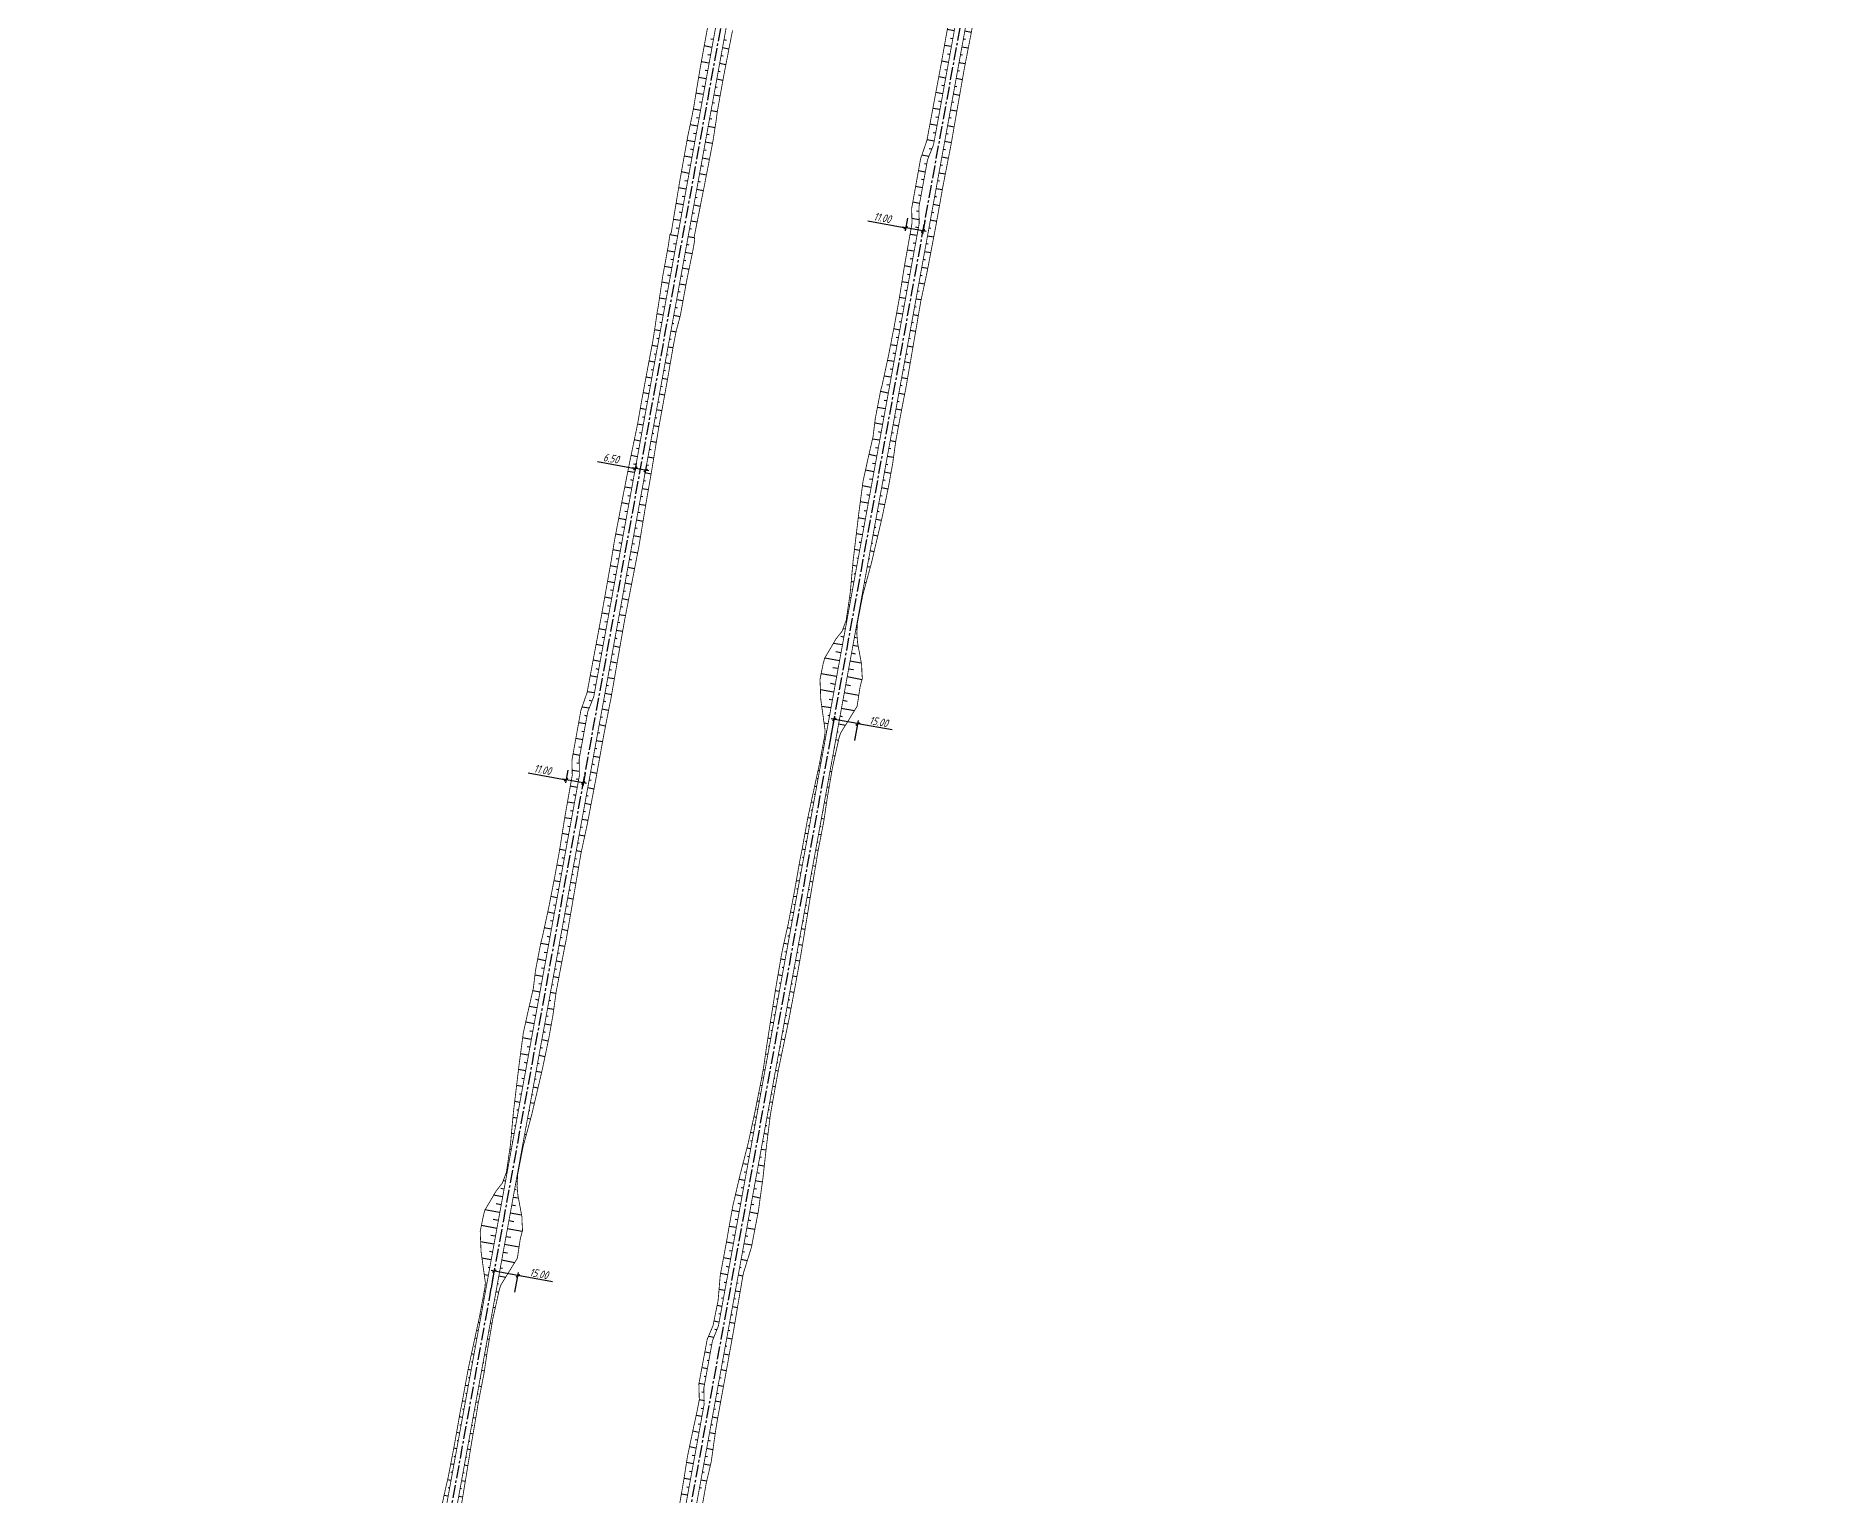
# Model space of a CAD drawing. Extents: x 5370511 to 5386565, y 1010429 to 1053793.
# Drawn here: x 5380084 to 5381198, y 1034938 to 1035850 of the extents above; entities that cross this region are included whole.
import ezdxf

# ---------------------------------------------------------------- set-up
doc = ezdxf.new("R2010")
doc.units = 0
doc.header["$PDMODE"] = 32
doc.header["$PDSIZE"] = 0.3
doc.linetypes.add('CONTI', pattern=[0])
doc.linetypes.add('осевая2', pattern=[12.5, 8, -1.5, 1.5, -1.5])
doc.layers.get('0').update_dxf_attribs({"linetype": 'CONTINUOUS'})
doc.layers.get('DEFPOINTS').update_dxf_attribs({"linetype": 'CONTINUOUS'})
for name, color, linetype in [('АД_ось', 7, 'CONTINUOUS'), ('АД_откосы', 7, 'CONTINUOUS'), ('АД_размеры', 7, 'CONTI')]:
    doc.layers.add(name, color=color, linetype=linetype)
doc.styles.add('ГОСТ', font='gost_ful.shx', dxfattribs={"oblique": 15})
doc.dimstyles.new('Модель М1000-Генплан', dxfattribs={"dimtxt": 1.25, "dimasz": 1, "dimexe": 0.5, "dimexo": 0, "dimgap": 0.5, "dimtad": 1, "dimzin": 0, "dimdsep": 46, "dimtxsty": 'ГОСТ', "dimblk": 'OBLIQUE', "dimcen": 0.09, "dimdle": 0.5, "dimaunit": 1, "dimadec": 0, "dimazin": 0, "dimtfac": 1, "dimtofl": 0, "dimtmove": 1, "dimatfit": 3, "dimldrblk": 'NONE', "dimfxl": 0.18, "dimtfill": 1, "dimtolj": 1, "dimtzin": 0, "dimarcsym": 0})

# ---------------------------------------------------------------- blocks, each defined once
blk = doc.blocks.new('_Oblique')
at = {"color": 0, "linetype": 'ByBlock', "lineweight": -2}
blk.add_line((-0.5, -0.5), (0.5, 0.5), dxfattribs=at)
blk = doc.blocks.new('*D26')
at = {"layer": 'DEFPOINTS', "color": 0, "lineweight": 15, "transparency": 16777216}
for p in [(5380670.8, 1035924.3), (5380671.4, 1035927.7), (5380677.8, 1035926.6)]:
    blk.add_point(p, dxfattribs=at)
at = {"layer": 'АД_размеры', "color": 0, "lineweight": -2, "transparency": 16777216}
for p, q in [((5380647.1, 1035928.6), (5380670.8, 1035924.3)), ((5380679.2, 1035922.8), (5380668.8, 1035924.6)), ((5380671.4, 1035927.7), (5380670.4, 1035922.3)), ((5380677.8, 1035926.6), (5380676.8, 1035921.2))]:
    blk.add_line(p, q, dxfattribs=at)
at = {"layer": 'АД_размеры', "color": 0, "lineweight": -2, "transparency": 16777216, "xscale": 2, "yscale": 2, "zscale": 2}
for p, rotation in [((5380670.8, 1035924.3), 169.6792542673981), ((5380677.2, 1035923.1), 349.6792542673981)]:
    blk.add_blockref('_Oblique', p, dxfattribs=dict(at, rotation=rotation))
at = {"layer": 'АД_размеры', "color": 0, "lineweight": 15, "transparency": 16777216, "insert": (5380655.7, 1035930.6), "char_height": 5, "attachment_point": 5, "rotation": 349.6793, "style": 'ГОСТ', "bg_fill": 3, "box_fill_scale": 1.1, "bg_fill_color": 256, "bg_fill_true_color": 13158600, "bg_fill_transparency": 0}
blk.add_mtext('\\A1;6.50', dxfattribs=at)
blk = doc.blocks.new('_None')
blk = doc.blocks.new('*D27')
at = {"layer": 'DEFPOINTS', "color": 0, "lineweight": 15, "transparency": 16777216}
for p in [(5380628.6, 1035735.9), (5380639.4, 1035733.9), (5380627.5, 1035729.8)]:
    blk.add_point(p, dxfattribs=at)
at = {"layer": 'АД_размеры', "color": 0, "lineweight": -2, "transparency": 16777216}
for p, q in [((5380603.8, 1035734.2), (5380627.5, 1035729.8)), ((5380628.6, 1035735.9), (5380627.2, 1035727.9)), ((5380639.4, 1035733.9), (5380638, 1035725.9)), ((5380640.3, 1035727.5), (5380625.5, 1035730.2))]:
    blk.add_line(p, q, dxfattribs=at)
at = {"layer": 'АД_размеры', "color": 0, "lineweight": -2, "transparency": 16777216, "xscale": 2, "yscale": 2, "zscale": 2}
for p, rotation in [((5380627.5, 1035729.8), 169.6792542674021), ((5380638.3, 1035727.9), 349.6792542674021)]:
    blk.add_blockref('_Oblique', p, dxfattribs=dict(at, rotation=rotation))
at = {"layer": 'АД_размеры', "color": 0, "lineweight": 15, "transparency": 16777216, "insert": (5380612.9, 1035736.1), "char_height": 5, "attachment_point": 5, "rotation": 349.6793, "style": 'ГОСТ', "bg_fill": 3, "box_fill_scale": 1.1, "bg_fill_color": 256, "bg_fill_true_color": 13158600, "bg_fill_transparency": 0}
blk.add_mtext('\\A1;11.00', dxfattribs=at)
blk = doc.blocks.new('*D24')
at = {"layer": 'DEFPOINTS', "color": 0, "lineweight": 15, "transparency": 16777216}
for p in [(5380582.8, 1035422.7), (5380580.9, 1035412.2), (5380595.6, 1035409.6)]:
    blk.add_point(p, dxfattribs=at)
at = {"layer": 'АД_размеры', "color": 0, "lineweight": -2, "transparency": 16777216}
for p, q in [((5380599.5, 1035419.7), (5380580.8, 1035423.1)), ((5380580.9, 1035412.2), (5380583.1, 1035424.7)), ((5380595.6, 1035409.6), (5380597.9, 1035422)), ((5380619, 1035416.1), (5380597.5, 1035420))]:
    blk.add_line(p, q, dxfattribs=at)
at = {"layer": 'АД_размеры', "color": 0, "lineweight": -2, "transparency": 16777216, "xscale": 2, "yscale": 2, "zscale": 2, "rotation": 169.6792543338165}
blk.add_blockref('_Oblique', (5380582.8, 1035422.7), dxfattribs=at)
at = {"layer": 'АД_размеры', "color": 0, "lineweight": 15, "transparency": 16777216, "insert": (5380610.6, 1035421.2), "char_height": 5, "attachment_point": 5, "rotation": 349.6793, "style": 'ГОСТ', "bg_fill": 3, "box_fill_scale": 1.1, "bg_fill_color": 256, "bg_fill_true_color": 13158600, "bg_fill_transparency": 0}
blk.add_mtext('\\A1;15.00', dxfattribs=at)
at = {"layer": 'АД_размеры', "color": 0, "lineweight": -2, "transparency": 16777216, "xscale": 2, "yscale": 2, "zscale": 2, "rotation": 349.6792543338165}
blk.add_blockref('_Oblique', (5380597.5, 1035420), dxfattribs=at)
blk = doc.blocks.new('ад_откосы')
at = {"layer": 'АД_ось', "color": 253, "linetype": 'осевая2'}
blk.add_lwpolyline([(5380299.712, 1034369.147), (5380299.712, 1034473.396), (5380299.712, 1034473.396, -0.15024045), (5380325.616, 1034557.659), (5380325.616, 1034557.659), (5380443.947, 1034731.93), (5380443.947, 1034731.93, 0.1044696), (5380467.424, 1034789.318), (5380467.424, 1034789.318), (5381039.51, 1037930.841), (5381039.51, 1037930.841, -0.41477634), (5381074.457, 1037954.97), (5381074.457, 1037954.97), (5382316.151, 1037726.387)], format="xyb", dxfattribs=at)
at = {"layer": 'АД_откосы', "color": 253, "const_width": 0.5}
for points in [[(5380296.462, 1034369.147), (5380296.462, 1034473.396, -0.15024045), (5380322.927, 1034559.485), (5380441.258, 1034733.755, 0.1044696), (5380464.227, 1034789.901), (5380501.522, 1034994.705), (5380501.346, 1035004.901), (5380506.721, 1035034.416), (5380510.48, 1035043.896), (5380635.891, 1035732.57), (5380635.715, 1035742.767), (5380641.09, 1035772.281), (5380644.849, 1035781.761), (5380725.47, 1036224.48)], [(5380302.962, 1034369.147), (5380302.962, 1034473.396, -0.15024045), (5380328.304, 1034555.833), (5380446.636, 1034730.104, 0.1044696), (5380470.621, 1034788.736), (5381042.708, 1037930.259, -0.41477634), (5381073.868, 1037951.774), (5382315.561, 1037723.184)]]:
    blk.add_lwpolyline(points, format="xyb", dxfattribs=at)
for points in [[(5380499.357, 1034925.916), (5380502.847, 1034945.559), (5380506.02, 1034959.242), (5380508.714, 1034978.49), (5380510.031, 1034986.352), (5380515.712, 1035017.508), (5380520.056, 1035041.539), (5380521.352, 1035049.403), (5380522.683, 1035057.262), (5380525.397, 1035073.092), (5380526.128, 1035076.964), (5380531.166, 1035093.194), (5380532.209, 1035098.869), (5380535.427, 1035115.562), (5380538.225, 1035135.748), (5380540.422, 1035155.677), (5380542.895, 1035175.555), (5380546.377, 1035195.25), (5380547.989, 1035204.064), (5380554.353, 1035234.455), (5380558.068, 1035254.108), (5380561.62, 1035273.79), (5380562.796, 1035280.599), (5380564.768, 1035292.631), (5380568.05, 1035312.911), (5380571.464, 1035332.984), (5380572.574, 1035339.937), (5380576.323, 1035359.228), (5380578.259, 1035372.404), (5380581.744, 1035392.83), (5380585.847, 1035411.314), (5380586.731, 1035414.04), (5380597.107, 1035430.904), (5380598.947, 1035443.041), (5380600.355, 1035448.294), (5380600.059, 1035452.982), (5380600.018, 1035454.464), (5380599.963, 1035456.659), (5380597.391, 1035470.565), (5380596.916, 1035476.201), (5380597.326, 1035483.323), (5380600.657, 1035500.504), (5380605.988, 1035520.167), (5380612.761, 1035549.082), (5380616.823, 1035568.671), (5380619.35, 1035582.766), (5380621.315, 1035596.994), (5380623.318, 1035607.78), (5380626.621, 1035625.027), (5380627.372, 1035628.631), (5380630.641, 1035647.47), (5380634.023, 1035667.183), (5380636.807, 1035683.559), (5380640.785, 1035702.076), (5380646.116, 1035730.064), (5380650.656, 1035755.411), (5380652.587, 1035765.447), (5380655.766, 1035781.66), (5380659.715, 1035804.441), (5380663.963, 1035828.702), (5380670.744, 1035863.785), (5380673.087, 1035875.759), (5380677.521, 1035902.843), (5380681.015, 1035922.902), (5380685.389, 1035949.61), (5380687.743, 1035962.334), (5380691.264, 1035982.022), (5380694.626, 1036001.373), (5380696.365, 1036010.275), (5380698.873, 1036019.627), (5380699.364, 1036022.17), (5380702.921, 1036041.831), (5380706.77, 1036060.514), (5380707.755, 1036066.067), (5380707.879, 1036067.285), (5380707.587, 1036069.066), (5380713.664, 1036099.551), (5380719.307, 1036128.813), (5380719.344, 1036129.009), (5380721.193, 1036141.063), (5380722.109, 1036147.717), (5380724.113, 1036159), (5380726.436, 1036171.7), (5380731.525, 1036197.942)], [(5380485.545, 1034928.432), (5380488.907, 1034948.098), (5380491.071, 1034961.964), (5380495.047, 1034980.979), (5380496.766, 1034988.767), (5380498.504, 1034997.559), (5380498.242, 1035007.523), (5380503.454, 1035035.382), (5380507.08, 1035043.902), (5380510.241, 1035059.528), (5380511.62, 1035075.601), (5380512.369, 1035079.469), (5380515.459, 1035096.054), (5380516.434, 1035101.742), (5380519.393, 1035118.482), (5380524.026, 1035138.333), (5380529.014, 1035157.754), (5380533.248, 1035177.312), (5380537.154, 1035196.93), (5380538.739, 1035205.748), (5380540.259, 1035216.327), (5380541.802, 1035226.393), (5380543.377, 1035236.454), (5380546.504, 1035256.214), (5380549.901, 1035275.924), (5380551.294, 1035282.694), (5380554.001, 1035294.591), (5380557.861, 1035314.766), (5380561.39, 1035334.818), (5380562.773, 1035341.723), (5380566.277, 1035361.058), (5380569.061, 1035374.079), (5380573.46, 1035394.339), (5380576.936, 1035412.937), (5380577.097, 1035415.795), (5380574.424, 1035435.035), (5380573.903, 1035447.602), (5380574.95, 1035452.92), (5380575.882, 1035457.385), (5380576.106, 1035458.269), (5380576.8, 1035460.877), (5380583.939, 1035473.015), (5380587.763, 1035477.868), (5380590.28, 1035484.606), (5380592.822, 1035501.931), (5380593.667, 1035511.535), (5380594.656, 1035522.231), (5380598.182, 1035551.737), (5380600.814, 1035571.586), (5380603.906, 1035585.579), (5380607.105, 1035599.582), (5380608.421, 1035610.493), (5380611.73, 1035627.739), (5380612.673, 1035631.308), (5380616.717, 1035650.006), (5380620.544, 1035669.638), (5380623.511, 1035685.981), (5380626.462, 1035704.685), (5380627.157, 1035708.726), (5380631.408, 1035732.742), (5380631.175, 1035741.913), (5380636.781, 1035773.058), (5380640.701, 1035784.404), (5380644.931, 1035807.134), (5380649.462, 1035831.343), (5380655.718, 1035866.522), (5380657.655, 1035878.57), (5380657.723, 1035879.004), (5380662.8, 1035905.524), (5380666.716, 1035925.506), (5380672.213, 1035952.01), (5380674.429, 1035964.759), (5380678.048, 1035984.429), (5380681.718, 1036003.723), (5380683.131, 1036012.685), (5380684.48, 1036022.248), (5380685, 1036024.786), (5380687.949, 1036044.558), (5380691.4, 1036063.313), (5380692.217, 1036068.897), (5380692.333, 1036070.116), (5380693.255, 1036071.676), (5380698.311, 1036102.346), (5380703.546, 1036131.683), (5380706.094, 1036143.813), (5380707.352, 1036150.404), (5380709.193, 1036161.717), (5380711.332, 1036174.45), (5380716.117, 1036200.749)]]:
    blk.add_lwpolyline(points, dxfattribs=at)
at = {"layer": 'АД_откосы', "color": 253}
for points in [[(5380719.492, 1036192.298), (5380717.907, 1036192.586)], [(5380726.087, 1036192.23), (5380727.462, 1036191.979)], [(5380716.805, 1036177.54), (5380712.052, 1036178.406)], [(5380718.596, 1036187.379), (5380713.842, 1036188.244)], [(5380717.7, 1036182.459), (5380716.116, 1036182.748)], [(5380724.295, 1036182.392), (5380725.633, 1036182.148)], [(5380725.191, 1036187.311), (5380729.318, 1036186.559)], [(5380715.013, 1036167.702), (5380710.341, 1036168.553)], [(5380715.909, 1036172.621), (5380714.352, 1036172.905)], [(5380721.607, 1036167.634), (5380725.561, 1036166.914)], [(5380722.503, 1036172.553), (5380723.821, 1036172.313)], [(5380723.399, 1036177.473), (5380727.414, 1036176.741)], [(5380713.221, 1036157.864), (5380708.699, 1036158.687)], [(5380714.117, 1036162.783), (5380712.61, 1036163.058)], [(5380719.816, 1036157.796), (5380723.771, 1036157.076)], [(5380720.712, 1036162.715), (5380722.03, 1036162.475)], [(5380711.43, 1036148.026), (5380707.05, 1036148.823)], [(5380712.325, 1036152.945), (5380710.866, 1036153.211)], [(5380718.024, 1036147.958), (5380722.042, 1036147.226)], [(5380718.92, 1036152.877), (5380720.259, 1036152.633)], [(5380709.638, 1036138.188), (5380705.086, 1036139.017)], [(5380708.742, 1036133.269), (5380707.162, 1036133.556)], [(5380710.534, 1036143.107), (5380709.017, 1036143.383)], [(5380716.233, 1036138.12), (5380720.619, 1036137.321)], [(5380717.128, 1036143.039), (5380718.59, 1036142.773)], [(5380707.846, 1036128.349), (5380703.105, 1036129.213)], [(5380706.95, 1036123.43), (5380705.382, 1036123.716)], [(5380713.545, 1036123.362), (5380715.045, 1036123.089)], [(5380714.441, 1036128.282), (5380719.043, 1036127.443)], [(5380715.337, 1036133.201), (5380716.871, 1036132.921)], [(5380706.055, 1036118.511), (5380701.349, 1036119.368)], [(5380705.159, 1036113.592), (5380703.602, 1036113.876)], [(5380711.753, 1036113.524), (5380713.219, 1036113.257)], [(5380712.649, 1036118.443), (5380717.149, 1036117.624)], [(5380704.263, 1036108.673), (5380699.592, 1036109.524)], [(5380703.367, 1036103.754), (5380701.834, 1036104.033)], [(5380709.962, 1036103.686), (5380711.39, 1036103.426)], [(5380710.858, 1036108.605), (5380715.255, 1036107.804)], [(5380700.68, 1036088.997), (5380696.244, 1036089.805)], [(5380702.471, 1036098.835), (5380697.87, 1036099.673)], [(5380701.576, 1036093.916), (5380700.097, 1036094.185)], [(5380707.274, 1036088.929), (5380711.397, 1036088.178)], [(5380708.17, 1036093.848), (5380709.544, 1036093.598)], [(5380709.066, 1036098.767), (5380713.352, 1036097.986)], [(5380698.888, 1036079.159), (5380694.617, 1036079.936)], [(5380699.784, 1036084.078), (5380698.36, 1036084.337)], [(5380705.483, 1036079.091), (5380709.441, 1036078.37)], [(5380706.378, 1036084.01), (5380707.698, 1036083.769)], [(5380697.096, 1036069.32), (5380692.371, 1036070.181)], [(5380697.992, 1036074.239), (5380696.417, 1036074.526)], [(5380703.691, 1036069.252), (5380707.675, 1036068.527)], [(5380704.587, 1036074.171), (5380705.915, 1036073.93)], [(5380695.305, 1036059.482), (5380690.844, 1036060.294)], [(5380696.201, 1036064.401), (5380694.714, 1036064.672)], [(5380701.899, 1036059.414), (5380706.376, 1036058.599)], [(5380702.795, 1036064.333), (5380704.287, 1036064.062)], [(5380693.513, 1036049.644), (5380689.035, 1036050.459)], [(5380692.617, 1036044.725), (5380691.163, 1036044.99)], [(5380694.409, 1036054.563), (5380692.916, 1036054.835)], [(5380699.212, 1036044.657), (5380700.576, 1036044.409)], [(5380700.108, 1036049.576), (5380704.357, 1036048.802)], [(5380701.003, 1036054.495), (5380702.42, 1036054.237)], [(5380691.721, 1036039.806), (5380687.359, 1036040.6)], [(5380690.826, 1036034.887), (5380689.477, 1036035.132)], [(5380697.42, 1036034.819), (5380698.788, 1036034.57)], [(5380698.316, 1036039.738), (5380702.407, 1036038.993)], [(5380689.93, 1036029.967), (5380685.883, 1036030.705)], [(5380689.034, 1036025.048), (5380687.748, 1036025.283)], [(5380695.629, 1036024.981), (5380696.981, 1036024.734)], [(5380696.524, 1036029.9), (5380700.627, 1036029.152)], [(5380686.346, 1036010.291), (5380682.854, 1036010.927)], [(5380688.138, 1036020.129), (5380684.28, 1036020.832)], [(5380687.242, 1036015.21), (5380686.078, 1036015.422)], [(5380693.837, 1036015.142), (5380694.936, 1036014.942)], [(5380694.733, 1036020.061), (5380698.791, 1036019.322)], [(5380684.555, 1036000.453), (5380681.212, 1036001.062)], [(5380685.451, 1036005.372), (5380684.336, 1036005.575)], [(5380691.149, 1036000.385), (5380694.353, 1035999.802)], [(5380692.045, 1036005.304), (5380693.113, 1036005.11)], [(5380692.941, 1036010.223), (5380696.237, 1036009.623)], [(5380682.763, 1035990.615), (5380679.343, 1035991.238)], [(5380683.659, 1035995.534), (5380682.519, 1035995.742)], [(5380689.358, 1035990.547), (5380692.641, 1035989.949)], [(5380690.254, 1035995.466), (5380691.348, 1035995.267)], [(5380680.972, 1035980.777), (5380677.492, 1035981.41)], [(5380681.867, 1035985.696), (5380680.708, 1035985.907)], [(5380687.566, 1035980.709), (5380690.92, 1035980.098)], [(5380688.462, 1035985.628), (5380689.58, 1035985.424)], [(5380679.18, 1035970.938), (5380675.683, 1035971.575)], [(5380680.076, 1035975.858), (5380678.91, 1035976.07)], [(5380685.774, 1035970.87), (5380689.159, 1035970.254)], [(5380686.67, 1035975.79), (5380687.799, 1035975.584)], [(5380677.388, 1035961.1), (5380673.903, 1035961.735)], [(5380676.492, 1035956.181), (5380675.356, 1035956.388)], [(5380678.284, 1035966.019), (5380677.122, 1035966.231)], [(5380683.087, 1035956.113), (5380684.213, 1035955.908)], [(5380683.983, 1035961.032), (5380687.387, 1035960.412)], [(5380684.879, 1035965.951), (5380686.013, 1035965.745)], [(5380675.597, 1035951.262), (5380672.187, 1035951.883)], [(5380674.701, 1035946.343), (5380673.484, 1035946.565)], [(5380681.295, 1035946.275), (5380682.473, 1035946.061)], [(5380682.191, 1035951.194), (5380685.568, 1035950.579)], [(5380673.805, 1035941.424), (5380670.155, 1035942.088)], [(5380672.909, 1035936.505), (5380671.613, 1035936.741)], [(5380679.504, 1035936.437), (5380680.74, 1035936.212)], [(5380680.399, 1035941.356), (5380683.932, 1035940.713)], [(5380670.222, 1035921.748), (5380666.126, 1035922.493)], [(5380672.013, 1035931.586), (5380668.124, 1035932.294)], [(5380671.117, 1035926.667), (5380669.752, 1035926.915)], [(5380677.712, 1035926.599), (5380679, 1035926.364)], [(5380678.608, 1035931.518), (5380682.316, 1035930.842)], [(5380668.43, 1035911.909), (5380664.202, 1035912.679)], [(5380669.326, 1035916.828), (5380667.917, 1035917.085)], [(5380675.025, 1035911.841), (5380678.963, 1035911.124)], [(5380675.92, 1035916.76), (5380677.233, 1035916.521)], [(5380676.816, 1035921.68), (5380680.68, 1035920.976)], [(5380666.638, 1035902.071), (5380662.29, 1035902.863)], [(5380667.534, 1035906.99), (5380666.085, 1035907.254)], [(5380673.233, 1035902.003), (5380677.263, 1035901.269)], [(5380674.129, 1035906.922), (5380675.472, 1035906.678)], [(5380664.847, 1035892.233), (5380660.41, 1035893.041)], [(5380665.742, 1035897.152), (5380664.264, 1035897.421)], [(5380671.441, 1035892.165), (5380675.647, 1035891.399)], [(5380672.337, 1035897.084), (5380673.739, 1035896.829)], [(5380663.055, 1035882.395), (5380658.53, 1035883.219)], [(5380662.159, 1035877.476), (5380660.678, 1035877.745)], [(5380663.951, 1035887.314), (5380662.443, 1035887.588)], [(5380668.754, 1035877.408), (5380670.231, 1035877.139)], [(5380669.65, 1035882.327), (5380674.032, 1035881.529)], [(5380670.545, 1035887.246), (5380672.006, 1035886.98)], [(5380661.263, 1035872.556), (5380656.819, 1035873.366)], [(5380660.368, 1035867.637), (5380658.937, 1035867.898)], [(5380666.962, 1035867.57), (5380668.398, 1035867.308)], [(5380667.858, 1035872.489), (5380672.29, 1035871.682)], [(5380659.472, 1035862.718), (5380655.181, 1035863.5)], [(5380658.576, 1035857.799), (5380657.159, 1035858.057)], [(5380665.17, 1035857.731), (5380666.571, 1035857.476)], [(5380666.066, 1035862.65), (5380670.373, 1035861.866)], [(5380657.68, 1035852.88), (5380653.43, 1035853.654)], [(5380656.784, 1035847.961), (5380655.381, 1035848.217)], [(5380663.379, 1035847.893), (5380664.744, 1035847.645)], [(5380664.275, 1035852.812), (5380668.475, 1035852.047)], [(5380654.097, 1035833.204), (5380649.928, 1035833.963)], [(5380655.888, 1035843.042), (5380651.679, 1035843.808)], [(5380654.993, 1035838.123), (5380653.603, 1035838.376)], [(5380660.691, 1035833.136), (5380664.679, 1035832.41)], [(5380661.587, 1035838.055), (5380662.917, 1035837.813)], [(5380662.483, 1035842.974), (5380666.577, 1035842.228)], [(5380652.305, 1035823.366), (5380648.112, 1035824.129)], [(5380653.201, 1035828.285), (5380651.803, 1035828.539)], [(5380658.9, 1035823.298), (5380662.889, 1035822.571)], [(5380659.795, 1035828.217), (5380661.125, 1035827.975)], [(5380650.513, 1035813.527), (5380646.272, 1035814.3)], [(5380651.409, 1035818.447), (5380649.995, 1035818.704)], [(5380657.108, 1035813.459), (5380661.165, 1035812.721)], [(5380658.004, 1035818.379), (5380659.356, 1035818.132)], [(5380648.722, 1035803.689), (5380644.435, 1035804.47)], [(5380649.618, 1035808.608), (5380648.189, 1035808.868)], [(5380655.316, 1035803.621), (5380659.443, 1035802.87)], [(5380656.212, 1035808.54), (5380657.588, 1035808.29)], [(5380646.93, 1035793.851), (5380642.605, 1035794.639)], [(5380646.034, 1035788.932), (5380644.58, 1035789.197)], [(5380647.826, 1035798.77), (5380646.384, 1035799.033)], [(5380652.629, 1035788.864), (5380654.06, 1035788.603)], [(5380653.525, 1035793.783), (5380657.735, 1035793.016)], [(5380654.42, 1035798.702), (5380655.824, 1035798.447)], [(5380645.138, 1035784.013), (5380640.776, 1035784.807)], [(5380643.649, 1035779.001), (5380642.21, 1035779.263)], [(5380650.837, 1035779.026), (5380652.235, 1035778.771)], [(5380651.733, 1035783.945), (5380656.026, 1035783.163)], [(5380641.954, 1035774.428), (5380637.639, 1035775.214)], [(5380640.6, 1035769.593), (5380639.179, 1035769.851)], [(5380649.046, 1035769.188), (5380650.401, 1035768.941)], [(5380649.941, 1035774.107), (5380654.135, 1035773.343)], [(5380637.913, 1035754.835), (5380633.682, 1035755.606)], [(5380639.704, 1035764.673), (5380635.44, 1035765.45)], [(5380638.808, 1035759.754), (5380637.398, 1035760.011)], [(5380647.254, 1035759.349), (5380648.585, 1035759.107)], [(5380648.15, 1035764.269), (5380652.217, 1035763.528)], [(5380636.121, 1035744.997), (5380631.881, 1035745.769)], [(5380637.017, 1035749.916), (5380635.604, 1035750.174)], [(5380644.566, 1035744.592), (5380648.587, 1035743.86)], [(5380645.462, 1035749.511), (5380646.802, 1035749.267)], [(5380646.358, 1035754.43), (5380650.35, 1035753.703)], [(5380635.749, 1035734.9), (5380631.335, 1035735.633)], [(5380635.702, 1035739.991), (5380634.285, 1035740.249)], [(5380642.775, 1035734.754), (5380646.824, 1035734.017)], [(5380643.671, 1035739.673), (5380645.02, 1035739.427)], [(5380634.389, 1035724.984), (5380630.171, 1035725.752)], [(5380635.284, 1035729.903), (5380633.879, 1035730.159)], [(5380640.983, 1035724.916), (5380644.996, 1035724.185)], [(5380641.879, 1035729.835), (5380643.216, 1035729.591)], [(5380632.597, 1035715.145), (5380628.428, 1035715.905)], [(5380631.701, 1035710.226), (5380630.332, 1035710.476)], [(5380633.493, 1035720.065), (5380632.103, 1035720.318)], [(5380639.191, 1035715.078), (5380643.125, 1035714.361)], [(5380640.087, 1035719.997), (5380641.398, 1035719.758)], [(5380630.805, 1035705.307), (5380626.698, 1035706.055)], [(5380629.909, 1035700.388), (5380628.612, 1035700.625)], [(5380636.504, 1035700.32), (5380637.705, 1035700.102)], [(5380637.4, 1035705.239), (5380641.254, 1035704.538)], [(5380638.296, 1035710.158), (5380639.58, 1035709.925)], [(5380629.014, 1035695.469), (5380625.12, 1035696.178)], [(5380628.118, 1035690.55), (5380626.897, 1035690.772)], [(5380634.712, 1035690.482), (5380635.81, 1035690.282)], [(5380635.608, 1035695.401), (5380639.21, 1035694.745)], [(5380627.222, 1035685.631), (5380623.561, 1035686.298)], [(5380626.326, 1035680.712), (5380625.11, 1035680.933)], [(5380632.921, 1035680.644), (5380634.036, 1035680.441)], [(5380633.816, 1035685.563), (5380637.109, 1035684.963)], [(5380623.639, 1035665.955), (5380619.956, 1035666.625)], [(5380625.43, 1035675.793), (5380621.782, 1035676.457)], [(5380624.534, 1035670.874), (5380623.307, 1035671.097)], [(5380630.233, 1035665.887), (5380633.692, 1035665.257)], [(5380631.129, 1035670.806), (5380632.282, 1035670.596)], [(5380632.025, 1035675.725), (5380635.371, 1035675.115)], [(5380621.847, 1035656.116), (5380618.043, 1035656.809)], [(5380622.743, 1035661.035), (5380621.475, 1035661.266)], [(5380628.442, 1035656.048), (5380632.002, 1035655.4)], [(5380629.337, 1035660.967), (5380630.524, 1035660.751)], [(5380620.055, 1035646.278), (5380616.068, 1035647.004)], [(5380620.951, 1035651.197), (5380619.622, 1035651.439)], [(5380626.65, 1035646.21), (5380630.307, 1035645.544)], [(5380627.546, 1035651.129), (5380628.765, 1035650.907)], [(5380618.264, 1035636.44), (5380613.953, 1035637.225)], [(5380619.16, 1035641.359), (5380617.722, 1035641.621)], [(5380624.858, 1035636.372), (5380628.597, 1035635.691)], [(5380625.754, 1035641.291), (5380627, 1035641.064)], [(5380616.472, 1035626.602), (5380611.679, 1035627.475)], [(5380615.576, 1035621.683), (5380613.948, 1035621.979)], [(5380617.368, 1035631.521), (5380615.77, 1035631.812)], [(5380622.171, 1035621.615), (5380623.379, 1035621.395)], [(5380623.067, 1035626.534), (5380626.794, 1035625.855)], [(5380623.962, 1035631.453), (5380625.205, 1035631.227)], [(5380614.68, 1035616.764), (5380609.795, 1035617.653)], [(5380613.785, 1035611.844), (5380612.187, 1035612.135)], [(5380620.379, 1035611.777), (5380621.56, 1035611.561)], [(5380621.275, 1035616.696), (5380624.899, 1035616.036)], [(5380612.889, 1035606.925), (5380608.096, 1035607.798)], [(5380611.993, 1035602.006), (5380610.533, 1035602.272)], [(5380618.587, 1035601.938), (5380619.767, 1035601.724)], [(5380619.483, 1035606.858), (5380623.026, 1035606.212)], [(5380609.305, 1035587.249), (5380604.488, 1035588.126)], [(5380611.097, 1035597.087), (5380606.718, 1035597.885)], [(5380610.201, 1035592.168), (5380608.595, 1035592.461)], [(5380616.796, 1035592.1), (5380618.116, 1035591.86)], [(5380617.692, 1035597.019), (5380621.229, 1035596.375)], [(5380607.514, 1035577.411), (5380602.31, 1035578.358)], [(5380608.41, 1035582.33), (5380606.675, 1035582.646)], [(5380614.108, 1035577.343), (5380618.243, 1035576.59)], [(5380615.004, 1035582.262), (5380616.382, 1035582.011)], [(5380615.9, 1035587.181), (5380619.86, 1035586.46)], [(5380605.722, 1035567.573), (5380600.41, 1035568.54)], [(5380606.618, 1035572.492), (5380604.847, 1035572.814)], [(5380612.317, 1035567.505), (5380616.426, 1035566.756)], [(5380613.212, 1035572.424), (5380614.582, 1035572.174)], [(5380603.93, 1035557.734), (5380599.094, 1035558.615)], [(5380604.826, 1035562.654), (5380603.214, 1035562.947)], [(5380610.525, 1035557.666), (5380614.395, 1035556.962)], [(5380611.421, 1035562.586), (5380612.711, 1035562.351)], [(5380602.139, 1035547.896), (5380597.817, 1035548.683)], [(5380601.243, 1035542.977), (5380600.003, 1035543.203)], [(5380603.035, 1035552.815), (5380601.594, 1035553.078)], [(5380608.733, 1035547.828), (5380612.315, 1035547.176)], [(5380609.629, 1035552.747), (5380610.823, 1035552.53)], [(5380600.347, 1035538.058), (5380596.628, 1035538.735)], [(5380599.451, 1035533.139), (5380598.413, 1035533.328)], [(5380606.046, 1035533.071), (5380606.912, 1035532.913)], [(5380606.942, 1035537.99), (5380610.031, 1035537.428)], [(5380607.838, 1035542.909), (5380608.867, 1035542.722)], [(5380598.556, 1035528.22), (5380595.44, 1035528.787)], [(5380597.66, 1035523.301), (5380596.852, 1035523.448)], [(5380604.254, 1035523.233), (5380604.93, 1035523.11)], [(5380605.15, 1035528.152), (5380607.748, 1035527.679)], [(5380596.764, 1035518.382), (5380594.341, 1035518.823)], [(5380595.868, 1035513.463), (5380595.353, 1035513.556)], [(5380602.463, 1035513.395), (5380602.86, 1035513.322)], [(5380603.358, 1035518.314), (5380605.385, 1035517.945)], [(5380593.181, 1035498.705), (5380592.37, 1035498.853)], [(5380594.972, 1035508.544), (5380593.428, 1035508.825)], [(5380594.076, 1035503.624), (5380593.806, 1035503.674)], [(5380599.775, 1035498.637), (5380600.277, 1035498.546)], [(5380600.671, 1035503.556), (5380600.838, 1035503.526)], [(5380601.567, 1035508.476), (5380602.759, 1035508.258)], [(5380591.389, 1035488.867), (5380590.917, 1035488.953)], [(5380592.285, 1035493.786), (5380592.128, 1035493.815)], [(5380597.983, 1035488.799), (5380598.374, 1035488.728)], [(5380598.879, 1035493.718), (5380599.009, 1035493.695)], [(5380589.597, 1035479.029), (5380588.285, 1035479.268)], [(5380590.493, 1035483.948), (5380590.056, 1035484.028)], [(5380596.192, 1035478.961), (5380597.066, 1035478.802)], [(5380597.088, 1035483.88), (5380597.379, 1035483.827)], [(5380587.806, 1035469.191), (5380582.282, 1035470.197)], [(5380588.701, 1035474.11), (5380586.86, 1035474.445)], [(5380594.4, 1035469.123), (5380597.771, 1035468.509)], [(5380595.296, 1035474.042), (5380596.42, 1035473.837)], [(5380586.014, 1035459.353), (5380576.881, 1035461.016)], [(5380585.118, 1035454.433), (5380581.919, 1035455.016)], [(5380586.91, 1035464.272), (5380583.866, 1035464.826)], [(5380591.713, 1035454.366), (5380594.842, 1035453.796)], [(5380592.608, 1035459.285), (5380599.717, 1035457.99)], [(5380593.504, 1035464.204), (5380595.874, 1035463.772)], [(5380584.222, 1035449.514), (5380574.624, 1035451.262)], [(5380583.326, 1035444.595), (5380580.573, 1035445.097)], [(5380589.921, 1035444.527), (5380592.971, 1035443.972)], [(5380590.817, 1035449.446), (5380600.205, 1035447.737)], [(5380582.431, 1035439.676), (5380574.169, 1035441.181)], [(5380581.535, 1035434.757), (5380579.656, 1035435.099)], [(5380588.129, 1035434.689), (5380590.88, 1035434.188)], [(5380589.025, 1035439.608), (5380598.174, 1035437.942)], [(5380580.639, 1035429.838), (5380575.003, 1035430.864)], [(5380579.743, 1035424.919), (5380578.945, 1035425.064)], [(5380586.338, 1035424.851), (5380587.811, 1035424.583)], [(5380587.234, 1035429.77), (5380595.485, 1035428.267)], [(5380577.056, 1035410.162), (5380576.438, 1035410.274)], [(5380578.847, 1035420), (5380576.452, 1035420.436)], [(5380577.952, 1035415.081), (5380577.746, 1035415.118)], [(5380583.65, 1035410.094), (5380585.502, 1035409.757)], [(5380584.546, 1035415.013), (5380585.163, 1035414.9)], [(5380585.442, 1035419.932), (5380589.861, 1035419.127)], [(5380575.264, 1035400.323), (5380574.601, 1035400.444)], [(5380576.16, 1035405.243), (5380575.939, 1035405.283)], [(5380581.859, 1035400.255), (5380583.333, 1035399.987)], [(5380582.754, 1035405.175), (5380583.246, 1035405.085)], [(5380573.472, 1035390.485), (5380572.655, 1035390.634)], [(5380574.368, 1035395.404), (5380574.096, 1035395.454)], [(5380580.067, 1035390.417), (5380581.295, 1035390.194)], [(5380580.963, 1035395.336), (5380581.372, 1035395.262)], [(5380571.681, 1035380.647), (5380570.532, 1035380.856)], [(5380572.577, 1035385.566), (5380572.194, 1035385.636)], [(5380578.275, 1035380.579), (5380579.613, 1035380.336)], [(5380579.171, 1035385.498), (5380579.617, 1035385.417)], [(5380568.993, 1035365.89), (5380568.403, 1035365.997)], [(5380569.889, 1035370.809), (5380568.419, 1035371.077)], [(5380570.785, 1035375.728), (5380570.295, 1035375.817)], [(5380575.588, 1035365.822), (5380576.197, 1035365.711)], [(5380576.484, 1035370.741), (5380577.975, 1035370.469)], [(5380577.379, 1035375.66), (5380577.877, 1035375.569)], [(5380568.097, 1035360.971), (5380566.327, 1035361.293)], [(5380567.202, 1035356.052), (5380566.612, 1035356.159)], [(5380573.796, 1035355.984), (5380574.387, 1035355.876)], [(5380574.692, 1035360.903), (5380576.52, 1035360.57)], [(5380566.306, 1035351.132), (5380564.536, 1035351.455)], [(5380565.41, 1035346.213), (5380564.822, 1035346.32)], [(5380572.004, 1035346.145), (5380572.557, 1035346.045)], [(5380572.9, 1035351.065), (5380574.674, 1035350.742)], [(5380562.722, 1035331.456), (5380560.858, 1035331.796)], [(5380564.514, 1035341.294), (5380562.751, 1035341.615)], [(5380563.618, 1035336.375), (5380562.997, 1035336.488)], [(5380570.213, 1035336.307), (5380570.819, 1035336.197)], [(5380571.109, 1035341.226), (5380572.766, 1035340.924)], [(5380560.931, 1035321.618), (5380559.125, 1035321.947)], [(5380561.827, 1035326.537), (5380561.225, 1035326.647)], [(5380567.525, 1035321.55), (5380569.459, 1035321.198)], [(5380568.421, 1035326.469), (5380569.066, 1035326.352)], [(5380569.317, 1035331.388), (5380571.136, 1035331.057)], [(5380559.139, 1035311.78), (5380557.352, 1035312.105)], [(5380560.035, 1035316.699), (5380559.439, 1035316.807)], [(5380565.734, 1035311.712), (5380567.795, 1035311.336)], [(5380566.63, 1035316.631), (5380567.317, 1035316.506)], [(5380557.347, 1035301.941), (5380555.473, 1035302.283)], [(5380558.243, 1035306.861), (5380557.618, 1035306.974)], [(5380563.942, 1035301.874), (5380566.198, 1035301.463)], [(5380564.838, 1035306.793), (5380565.59, 1035306.656)], [(5380555.556, 1035292.103), (5380553.52, 1035292.474)], [(5380554.66, 1035287.184), (5380553.838, 1035287.334)], [(5380556.452, 1035297.022), (5380555.773, 1035297.146)], [(5380561.255, 1035287.116), (5380562.128, 1035286.957)], [(5380562.15, 1035292.035), (5380564.598, 1035291.59)], [(5380563.046, 1035296.954), (5380563.862, 1035296.806)], [(5380553.764, 1035282.265), (5380551.299, 1035282.714)], [(5380552.868, 1035277.346), (5380552.004, 1035277.503)], [(5380559.463, 1035277.278), (5380560.365, 1035277.114)], [(5380560.359, 1035282.197), (5380562.98, 1035281.72)], [(5380551.973, 1035272.427), (5380549.379, 1035272.899)], [(5380551.077, 1035267.508), (5380550.243, 1035267.66)], [(5380557.671, 1035267.44), (5380558.578, 1035267.275)], [(5380558.567, 1035272.359), (5380561.273, 1035271.866)], [(5380550.181, 1035262.589), (5380547.681, 1035263.044)], [(5380549.285, 1035257.67), (5380548.497, 1035257.813)], [(5380555.88, 1035257.602), (5380556.787, 1035257.437)], [(5380556.775, 1035262.521), (5380559.497, 1035262.025)], [(5380546.598, 1035242.912), (5380544.461, 1035243.301)], [(5380548.389, 1035252.751), (5380546.024, 1035253.181)], [(5380547.493, 1035247.831), (5380546.781, 1035247.961)], [(5380553.192, 1035242.844), (5380555.847, 1035242.361)], [(5380554.088, 1035247.764), (5380554.973, 1035247.602)], [(5380554.984, 1035252.683), (5380557.705, 1035252.187)], [(5380544.806, 1035233.074), (5380542.899, 1035233.421)], [(5380545.702, 1035237.993), (5380545.066, 1035238.109)], [(5380551.4, 1035233.006), (5380553.952, 1035232.542)], [(5380552.296, 1035237.925), (5380553.147, 1035237.77)], [(5380543.014, 1035223.236), (5380541.361, 1035223.537)], [(5380543.91, 1035228.155), (5380543.359, 1035228.255)], [(5380549.609, 1035223.168), (5380551.902, 1035222.75)], [(5380550.505, 1035228.087), (5380551.269, 1035227.948)], [(5380541.223, 1035213.398), (5380539.873, 1035213.644)], [(5380542.118, 1035218.317), (5380541.669, 1035218.399)], [(5380547.817, 1035213.33), (5380549.852, 1035212.959)], [(5380548.713, 1035218.249), (5380549.391, 1035218.125)], [(5380538.535, 1035198.641), (5380538.174, 1035198.706)], [(5380539.431, 1035203.56), (5380538.38, 1035203.751)], [(5380540.327, 1035208.479), (5380539.976, 1035208.543)], [(5380545.13, 1035198.573), (5380545.731, 1035198.463)], [(5380546.026, 1035203.492), (5380547.824, 1035203.164)], [(5380546.921, 1035208.411), (5380547.521, 1035208.302)], [(5380536.744, 1035188.802), (5380536.328, 1035188.878)], [(5380537.639, 1035193.721), (5380536.555, 1035193.919)], [(5380543.338, 1035188.734), (5380543.956, 1035188.622)], [(5380544.234, 1035193.653), (5380546.036, 1035193.325)], [(5380534.952, 1035178.964), (5380534.466, 1035179.053)], [(5380535.848, 1035183.883), (5380534.602, 1035184.11)], [(5380541.546, 1035178.896), (5380542.214, 1035178.775)], [(5380542.442, 1035183.815), (5380544.295, 1035183.478)], [(5380532.264, 1035164.207), (5380530.481, 1035164.532)], [(5380533.16, 1035169.126), (5380532.566, 1035169.234)], [(5380534.056, 1035174.045), (5380532.598, 1035174.31)], [(5380539.755, 1035169.058), (5380540.607, 1035168.903)], [(5380540.651, 1035173.977), (5380542.653, 1035173.612)], [(5380530.473, 1035154.369), (5380528.248, 1035154.774)], [(5380531.369, 1035159.288), (5380530.627, 1035159.423)], [(5380537.067, 1035154.301), (5380540.207, 1035153.729)], [(5380537.963, 1035159.22), (5380539.01, 1035159.029)], [(5380538.859, 1035164.139), (5380541.417, 1035163.673)], [(5380528.681, 1035144.53), (5380525.755, 1035145.063)], [(5380529.577, 1035149.45), (5380528.601, 1035149.627)], [(5380535.276, 1035144.463), (5380539.109, 1035143.764)], [(5380536.171, 1035149.382), (5380537.449, 1035149.149)], [(5380526.889, 1035134.692), (5380523.328, 1035135.341)], [(5380527.785, 1035139.611), (5380526.598, 1035139.828)], [(5380533.484, 1035134.624), (5380537.956, 1035133.81)], [(5380534.38, 1035139.543), (5380535.871, 1035139.272)], [(5380525.098, 1035124.854), (5380521.052, 1035125.591)], [(5380524.202, 1035119.935), (5380522.74, 1035120.201)], [(5380525.994, 1035129.773), (5380524.645, 1035130.019)], [(5380531.692, 1035124.786), (5380536.582, 1035123.896)], [(5380532.588, 1035129.705), (5380534.218, 1035129.408)], [(5380523.306, 1035115.016), (5380518.921, 1035115.814)], [(5380522.41, 1035110.097), (5380520.966, 1035110.36)], [(5380529.005, 1035110.029), (5380530.713, 1035109.718)], [(5380529.901, 1035114.948), (5380535.125, 1035113.996)], [(5380530.796, 1035119.867), (5380532.538, 1035119.55)], [(5380521.514, 1035105.178), (5380517.181, 1035105.967)], [(5380520.619, 1035100.259), (5380519.201, 1035100.517)], [(5380527.213, 1035100.191), (5380528.9, 1035099.884)], [(5380528.109, 1035105.11), (5380533.232, 1035104.177)], [(5380519.723, 1035095.34), (5380515.469, 1035096.114)], [(5380518.827, 1035090.42), (5380517.396, 1035090.681)], [(5380525.422, 1035090.353), (5380526.756, 1035090.109)], [(5380526.317, 1035095.272), (5380531.378, 1035094.35)], [(5380516.14, 1035075.663), (5380511.786, 1035076.456)], [(5380517.931, 1035085.501), (5380513.639, 1035086.283)], [(5380517.035, 1035080.582), (5380515.584, 1035080.847)], [(5380522.734, 1035075.595), (5380525.765, 1035075.043)], [(5380523.63, 1035080.514), (5380524.64, 1035080.33)], [(5380524.526, 1035085.433), (5380528.531, 1035084.704)], [(5380514.348, 1035065.825), (5380510.836, 1035066.464)], [(5380515.244, 1035070.744), (5380514.073, 1035070.957)], [(5380520.942, 1035065.757), (5380524.042, 1035065.193)], [(5380521.838, 1035070.676), (5380522.872, 1035070.488)], [(5380512.556, 1035055.987), (5380509.633, 1035056.519)], [(5380513.452, 1035060.906), (5380512.477, 1035061.083)], [(5380519.151, 1035055.919), (5380522.353, 1035055.336)], [(5380520.047, 1035060.838), (5380521.114, 1035060.644)], [(5380510.765, 1035046.149), (5380507.65, 1035046.716)], [(5380511.66, 1035051.068), (5380510.622, 1035051.257)], [(5380517.359, 1035046.081), (5380520.7, 1035045.472)], [(5380518.255, 1035051), (5380519.369, 1035050.797)], [(5380507.596, 1035036.561), (5380504.392, 1035037.145)], [(5380506.232, 1035031.727), (5380505.148, 1035031.925)], [(5380509.365, 1035041.257), (5380508.297, 1035041.451)], [(5380514.672, 1035031.323), (5380515.815, 1035031.115)], [(5380515.567, 1035036.242), (5380518.986, 1035035.62)], [(5380516.463, 1035041.162), (5380517.603, 1035040.954)], [(5380505.336, 1035026.808), (5380502.085, 1035027.4)], [(5380504.44, 1035021.889), (5380503.341, 1035022.089)], [(5380512.88, 1035021.485), (5380514.027, 1035021.276)], [(5380513.776, 1035026.404), (5380517.207, 1035025.779)], [(5380503.544, 1035016.97), (5380500.246, 1035017.571)], [(5380502.648, 1035012.051), (5380501.533, 1035012.254)], [(5380511.088, 1035011.647), (5380512.235, 1035011.438)], [(5380511.984, 1035016.566), (5380515.426, 1035015.939)], [(5380501.752, 1035007.132), (5380498.407, 1035007.741)], [(5380501.806, 1034996.958), (5380498.414, 1034997.575)], [(5380501.296, 1035002.133), (5380500.165, 1035002.339)], [(5380509.297, 1035001.809), (5380510.443, 1035001.6)], [(5380510.192, 1035006.728), (5380513.632, 1035006.101)], [(5380500.015, 1034987.119), (5380496.542, 1034987.752)], [(5380500.91, 1034992.039), (5380499.753, 1034992.249)], [(5380506.609, 1034987.051), (5380510.045, 1034986.426)], [(5380507.505, 1034991.971), (5380508.65, 1034991.762)], [(5380508.401, 1034996.89), (5380511.839, 1034996.264)], [(5380498.223, 1034977.281), (5380494.419, 1034977.974)], [(5380499.119, 1034982.2), (5380497.851, 1034982.431)], [(5380504.818, 1034977.213), (5380508.443, 1034976.553)], [(5380505.713, 1034982.132), (5380506.922, 1034981.912)], [(5380496.431, 1034967.443), (5380492.371, 1034968.182)], [(5380497.327, 1034972.362), (5380495.974, 1034972.609)], [(5380503.026, 1034967.375), (5380507.056, 1034966.641)], [(5380503.922, 1034972.294), (5380505.265, 1034972.05)], [(5380494.64, 1034957.605), (5380490.508, 1034958.357)], [(5380493.744, 1034952.686), (5380492.45, 1034952.921)], [(5380495.536, 1034962.524), (5380494.158, 1034962.775)], [(5380501.234, 1034957.537), (5380505.447, 1034956.77)], [(5380502.13, 1034962.456), (5380503.534, 1034962.2)], [(5380492.848, 1034947.767), (5380488.965, 1034948.474)], [(5380491.952, 1034942.848), (5380490.695, 1034943.076)], [(5380498.547, 1034942.78), (5380499.783, 1034942.555)], [(5380499.443, 1034947.699), (5380503.185, 1034947.017)], [(5380500.338, 1034952.618), (5380501.586, 1034952.391)], [(5380491.056, 1034937.928), (5380487.286, 1034938.615)]]:
    blk.add_lwpolyline(points, dxfattribs=at)
at = {"layer": 'АД_размеры', "color": 253, "lineweight": 15}
for base, p1, p2, picture, middle in [((5380670.804, 1035924.289), (5380677.828, 1035926.578), (5380671.433, 1035927.742), '*D26', (5380655.407, 1035929.184)), ((5380627.517, 1035729.844), (5380639.436, 1035733.896), (5380628.614, 1035735.866), '*D27', (5380612.578, 1035734.401)), ((5380582.772, 1035422.733), (5380595.619, 1035409.559), (5380580.862, 1035412.246), '*D24', (5380609.843, 1035417.026))]:
    dim = blk.add_linear_dim(base=base, p1=p1, p2=p2, angle=169.679254, dimstyle='Модель М1000-Генплан', override={"dimtxt": 5, "dimasz": 2, "dimexe": 2, "dimgap": 1, "dimdle": 2, "dimtfill": 1}, dxfattribs=at)
    dim.commit()
    dim.dimension.update_dxf_attribs({"geometry": picture, "text_midpoint": middle, "dimtype": 161})

msp = doc.modelspace()

# ---------------------------------------------------------------- block references
at = {"layer": 'АД_откосы', "color": 253}
msp.add_blockref('ад_откосы', (0, 0), dxfattribs=at)

# ---------------------------------------------------------------- next in the draw order: block references
msp.add_blockref('ад_откосы', (-212.264, -344.806), dxfattribs=at)

doc.saveas('drawing.dxf')
